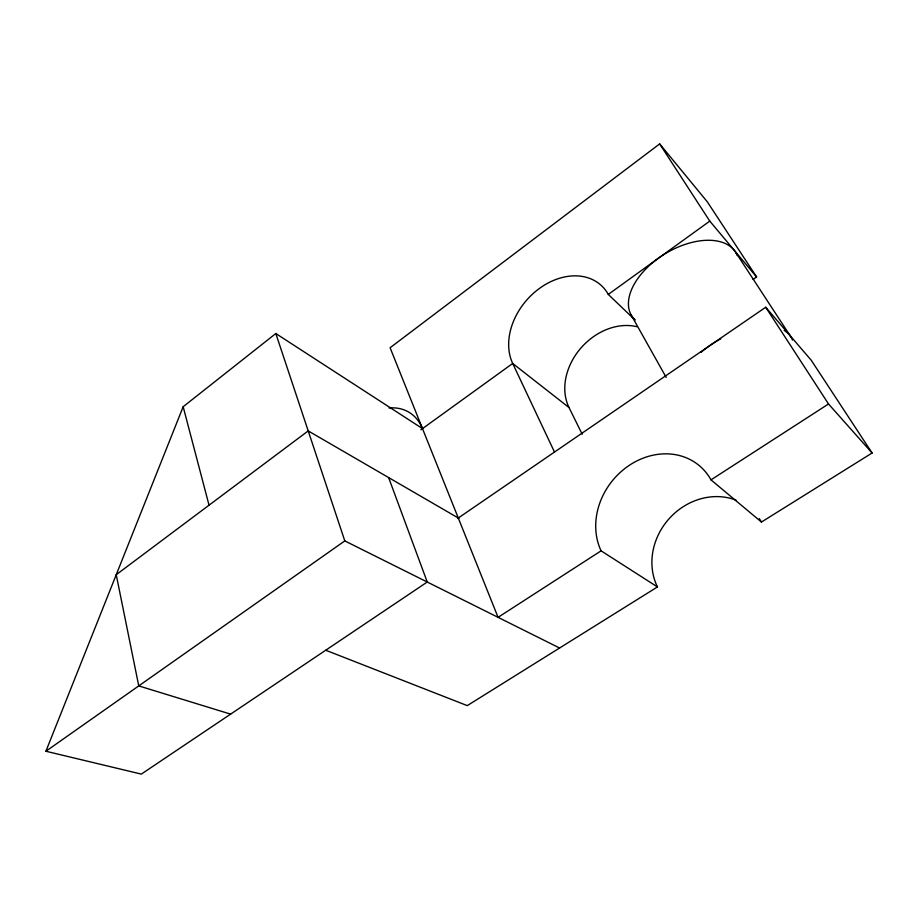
<?xml version="1.0" encoding="UTF-8"?>
<svg xmlns="http://www.w3.org/2000/svg" width="918" height="918" viewBox="0 0 918 918"><rect width="100%" height="100%" fill="white"/><g stroke="black" fill="none" stroke-linecap="round" stroke-linejoin="round"><path stroke-width="1.38" d="M388.624 477.567L427.249 582.023L141.338 774.104L45.9 751.245L183.164 406.731L275.813 333.521L422.487 428.614A56.113 41.046 -59.3 0 0 389.025 407.994M753.081 279.428L756.604 276.972L707.296 201.799L659.663 143.897L390.104 347.738L498.072 617.344L601.083 550.834A66.555 57.26 -51 0 1 630.15 464.772A66.555 57.26 -51 0 1 710.991 479.862L761.447 522.055L872.1 452.999L811.237 360.246L765.715 307.255L457.52 518.532M420.903 429.762L512.692 363.459A60.037 45.567 -48.6 0 1 539.669 288.263A60.037 45.567 -48.6 0 1 608.29 294.414L634.751 319.739M608.29 294.414L709.786 221.112L756.604 276.972M45.9 751.245L344.801 540.909L559.578 648.016M710.991 479.862L828.518 403.977L872.1 452.999M736.202 500.218A61.988 55.355 -49.2 0 0 669.429 518.36A61.988 55.355 -49.2 0 0 657.46 586.935L467.273 705.621L325.729 650.231M230.613 714.124L138.756 685.907L116.23 574.714L308.207 430.909L458.862 518.337M601.083 550.834L657.46 586.935M582.184 434.237L569.034 407.558L512.692 363.459L554.495 452.058M735.869 252.622L791.098 337.204M659.663 143.897L709.786 221.112M765.715 307.255L828.518 403.977M631.148 314.943L666.193 377.413M275.813 333.521L344.801 540.909M183.164 406.731L209.04 505.198M569.034 407.558A56.319 44.695 -47.4 0 1 580.119 348.966A56.319 44.695 -47.4 0 1 636.908 326.716M635.084 320.061A60.944 35.618 -31.2 0 1 663.691 254.653A60.944 35.618 -31.2 0 1 737.372 255.617M759.255 518.544A61.988 55.355 -49.2 0 1 761.447 522.055M700.927 352.409A64.306 33.932 -29.8 0 1 720.733 338.834M784.201 330.457A64.306 33.932 -29.8 0 1 792.486 340.073"/></g></svg>
